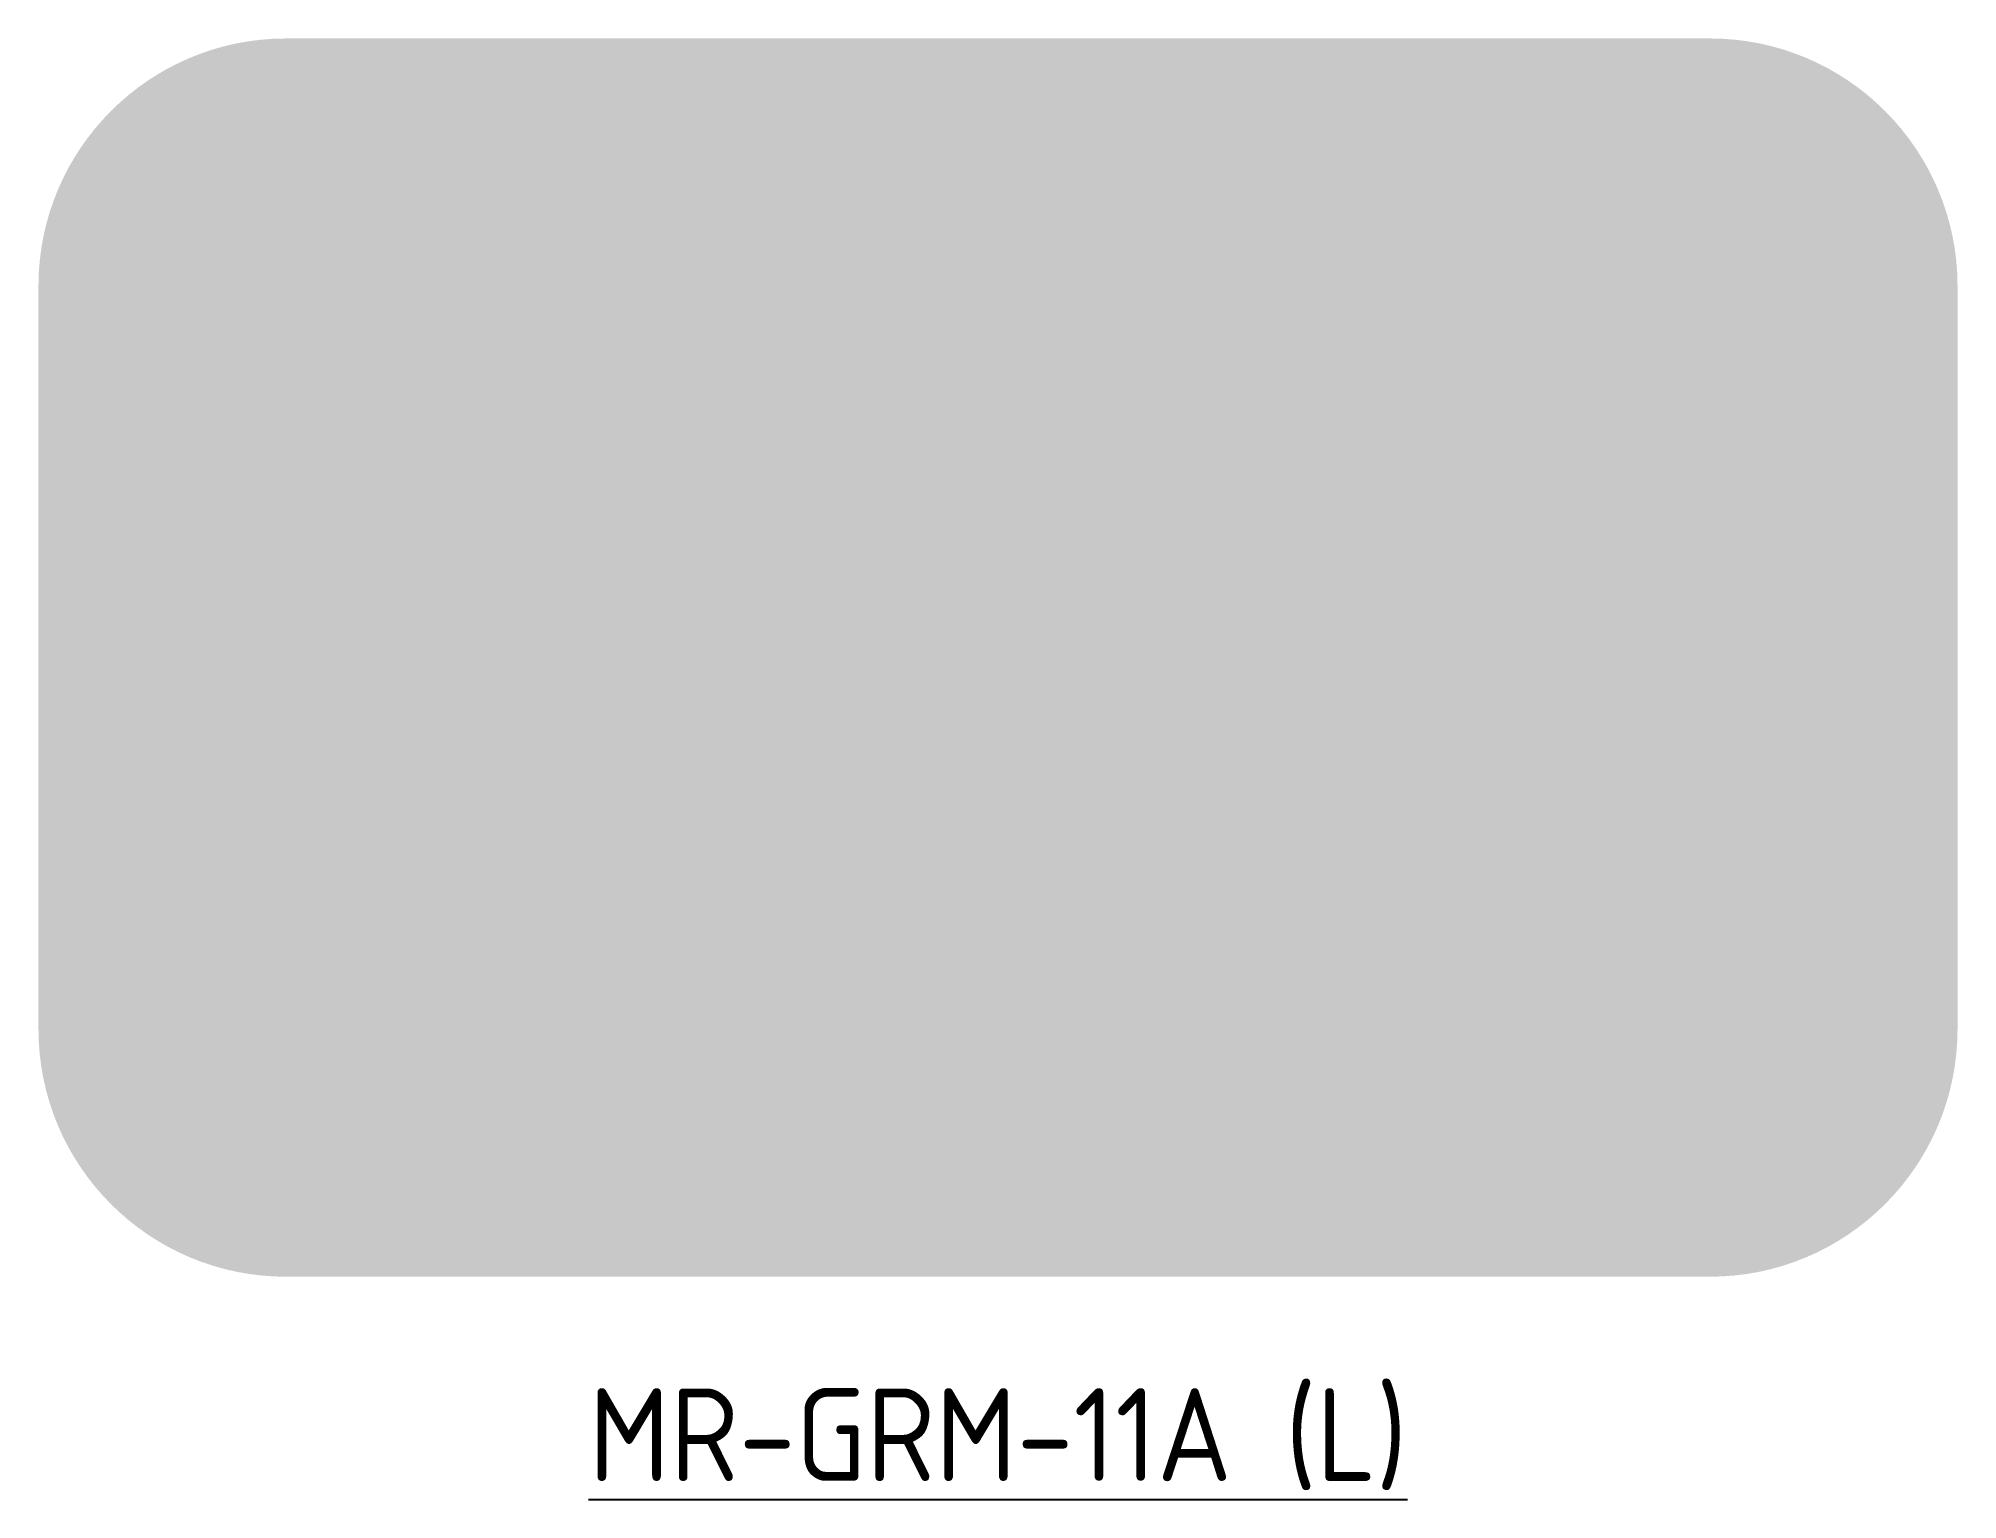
# Model space of a CAD drawing. Extents: x -31 to 31, y -7.2 to 40.
import ezdxf

# ---------------------------------------------------------------- set-up
doc = ezdxf.new("R2010")
doc.units = 0
doc.layers.add('_GREEN-ST', color=96, linetype='Continuous')
doc.layers.add('T35', color=3, linetype='Continuous')
doc.layers.add('_YELLOW', color=7, linetype='Continuous', true_color=0xfedb00)
doc.styles.add('T35', font='isocp2.shx', dxfattribs={"height": 3.5})

msp = doc.modelspace()

# ---------------------------------------------------------------- hatches: boundary and pattern name
at = {"layer": '_GREEN-ST'}
h = msp.add_hatch(color=256, dxfattribs=at)
h.dxf.hatch_style = 1
edge = h.paths.add_edge_path(flags=16)
edge.add_line((1.4, 23.1), (-13.6, 22.3))
edge.add_line((-13.6, 22.3), (-11.656, 28.438))
edge.add_arc((-12.8, 28.8), 1.2, 342.42538, 489.69907)
edge.add_line((-13.567, 29.723), (-24.167, 20.923))
edge.add_arc((-23.4, 20), 1.2, 489.69907, 590.30093)
edge.add_line((-24.167, 19.077), (-13.567, 10.277))
edge.add_arc((-12.8, 11.2), 1.2, 230.30093, 377.57462)
edge.add_line((-11.656, 11.562), (-13.6, 17.7))
edge.add_line((-13.6, 17.7), (1.4, 16.9))
edge.add_line((1.4, 16.9), (1.4, 23.1))
edge = h.paths.add_edge_path(flags=16)
edge.add_line((17.7, 9), (16.9, 20))
edge.add_line((16.9, 20), (23.038, 18.056))
edge.add_arc((23.4, 19.2), 1.2, 252.42538, 399.69907)
edge.add_line((24.323, 19.967), (15.523, 30.567))
edge.add_arc((14.6, 29.8), 1.2, 399.69907, 500.30093)
edge.add_line((13.677, 30.567), (4.877, 19.967))
edge.add_arc((5.8, 19.2), 1.2, 500.30093, 647.57462)
edge.add_line((6.162, 18.056), (12.3, 20))
edge.add_line((12.3, 20), (11.5, 9))
edge.add_line((11.5, 9), (17.7, 9))
edge = h.paths.add_edge_path()
edge.add_arc((23, 8), 3.2, 270, 360, ccw=False)
edge.add_line((23, 4.8), (-23, 4.8))
edge.add_arc((-23, 8), 3.2, 180, 270, ccw=False)
edge.add_line((-26.2, 8), (-26.2, 32))
edge.add_arc((-23, 32), 3.2, 450, 540, ccw=False)
edge.add_line((-23, 35.2), (23, 35.2))
edge.add_arc((23, 32), 3.2, 360, 450, ccw=False)
edge.add_line((26.2, 32), (26.2, 8))
at = {"layer": '_YELLOW'}
h = msp.add_hatch(color=256, dxfattribs=at)
h.dxf.hatch_style = 1
edge = h.paths.add_edge_path(flags=16)
edge.add_arc((23, 8), 3.2, 270, 360, ccw=False)
edge.add_line((23, 4.8), (-23, 4.8))
edge.add_arc((-23, 8), 3.2, 180, 270, ccw=False)
edge.add_line((-26.2, 8), (-26.2, 32))
edge.add_arc((-23, 32), 3.2, 450, 540, ccw=False)
edge.add_line((-23, 35.2), (23, 35.2))
edge.add_arc((23, 32), 3.2, 360, 450, ccw=False)
edge.add_line((26.2, 32), (26.2, 8))
edge = h.paths.add_edge_path()
edge.add_arc((23, 8), 8, 270, 360, ccw=False)
edge.add_line((23, 0), (-23, 0))
edge.add_arc((-23, 8), 8, 180, 270, ccw=False)
edge.add_line((-31, 8), (-31, 32))
edge.add_arc((-23, 32), 8, 450, 540, ccw=False)
edge.add_line((-23, 40), (23, 40))
edge.add_arc((23, 32), 8, 360, 450, ccw=False)
edge.add_line((31, 32), (31, 8))
h = msp.add_hatch(color=256, dxfattribs=at)
h.dxf.hatch_style = 1
edge = h.paths.add_edge_path()
edge.add_line((1.4, 23.1), (-13.6, 22.3))
edge.add_line((-13.6, 22.3), (-11.656, 28.438))
edge.add_arc((-12.8, 28.8), 1.2, 342.42538, 489.69907)
edge.add_line((-13.567, 29.723), (-24.167, 20.923))
edge.add_arc((-23.4, 20), 1.2, 489.69907, 590.30093)
edge.add_line((-24.167, 19.077), (-13.567, 10.277))
edge.add_arc((-12.8, 11.2), 1.2, 230.30093, 377.57462)
edge.add_line((-11.656, 11.562), (-13.6, 17.7))
edge.add_line((-13.6, 17.7), (1.4, 16.9))
edge.add_line((1.4, 16.9), (1.4, 23.1))
edge = h.paths.add_edge_path()
edge.add_line((17.7, 9), (16.9, 20))
edge.add_line((16.9, 20), (23.038, 18.056))
edge.add_arc((23.4, 19.2), 1.2, 252.42538, 399.69907)
edge.add_line((24.323, 19.967), (15.523, 30.567))
edge.add_arc((14.6, 29.8), 1.2, 399.69907, 500.30093)
edge.add_line((13.677, 30.567), (4.877, 19.967))
edge.add_arc((5.8, 19.2), 1.2, 500.30093, 647.57462)
edge.add_line((6.162, 18.056), (12.3, 20))
edge.add_line((12.3, 20), (11.5, 9))
edge.add_line((11.5, 9), (17.7, 9))

# ---------------------------------------------------------------- texts
at = {"layer": 'T35', "insert": (0, -3.6), "char_height": 3, "attachment_point": 2, "style": 'T35'}
msp.add_mtext('{\\LMR-GRM-11A (L)}', dxfattribs=at)

doc.saveas('drawing.dxf')
